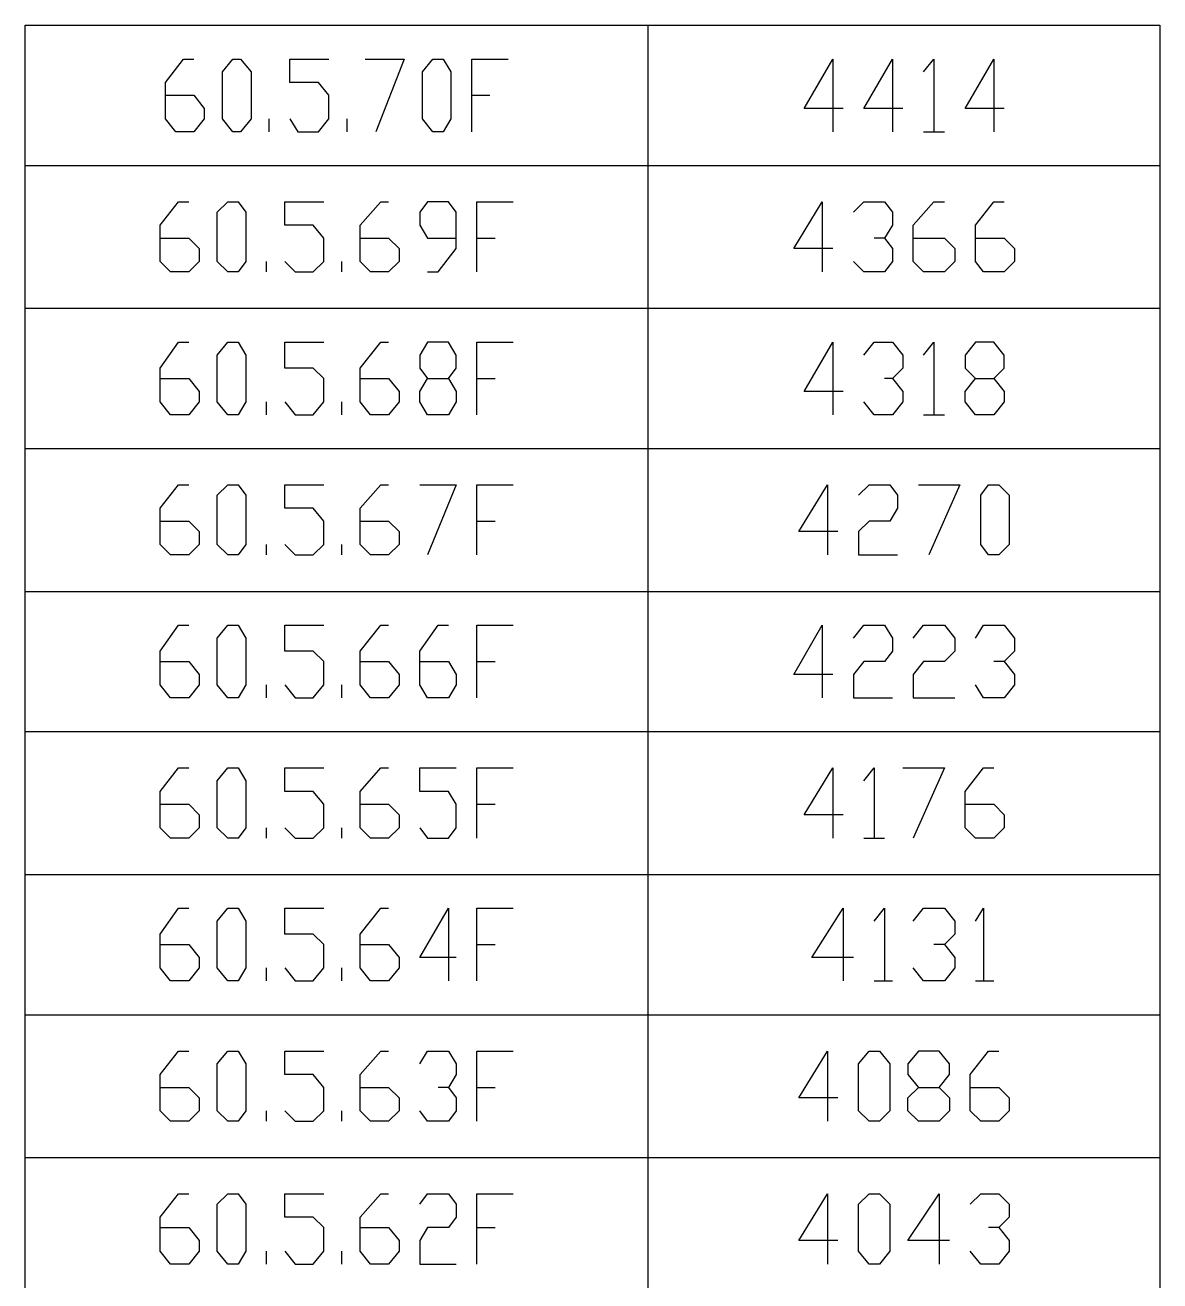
# Model space of a CAD drawing. Header units: millimetres. Extents: x -45 to 90, y -17 to 16.
# Drawn here: x -32.015 to -30.012, y -1.964 to 0.252 of the extents above; entities that cross this region are included whole.
import ezdxf

# ---------------------------------------------------------------- set-up
doc = ezdxf.new("R2010")
doc.units = ezdxf.units.MM
doc.layers.add('PDF_Geometry', color=7, linetype='Continuous')

msp = doc.modelspace()

# ---------------------------------------------------------------- linework, layer by layer
at = {"layer": 'PDF_Geometry', "lineweight": 25}
for points in [[(-30.0122, -4.3457), (-32.0155, -4.3457), (-32.0155, 0.2523), (-30.0122, 0.2523)], [(-31.6488, 0.0642), (-31.6671, 0.0871), (-31.6671, 0.1696), (-31.6488, 0.1925), (-31.635, 0.1925), (-31.6167, 0.1696), (-31.6167, 0.0871), (-31.635, 0.0642)], [(-31.2958, 0.0642), (-31.3141, 0.0871), (-31.3141, 0.1696), (-31.2958, 0.1925), (-31.2774, 0.1925), (-31.2637, 0.1696), (-31.2637, 0.0871), (-31.2774, 0.0642)], [(-31.6579, -0.1834), (-31.6763, -0.165), (-31.6763, -0.0779), (-31.6579, -0.0596), (-31.6396, -0.0596), (-31.6258, -0.0779), (-31.6258, -0.165), (-31.6396, -0.1834)], [(-31.6579, -0.4353), (-31.6763, -0.4126), (-31.6763, -0.3301), (-31.6579, -0.3071), (-31.6396, -0.3071), (-31.6258, -0.3301), (-31.6258, -0.4126), (-31.6396, -0.4353)], [(-31.6579, -0.683), (-31.6763, -0.6645), (-31.6763, -0.5776), (-31.6579, -0.5593), (-31.6396, -0.5593), (-31.6258, -0.5776), (-31.6258, -0.6645), (-31.6396, -0.683)], [(-30.3148, -0.683), (-30.3285, -0.6645), (-30.3285, -0.5776), (-30.3148, -0.5593), (-30.2964, -0.5593), (-30.2781, -0.5776), (-30.2781, -0.6645), (-30.2964, -0.683)], [(-31.6579, -0.9352), (-31.6763, -0.9122), (-31.6763, -0.8297), (-31.6579, -0.8068), (-31.6396, -0.8068), (-31.6258, -0.8297), (-31.6258, -0.9122), (-31.6396, -0.9352)], [(-31.6579, -1.1827), (-31.6763, -1.1644), (-31.6763, -1.0819), (-31.6579, -1.0589), (-31.6396, -1.0589), (-31.6258, -1.0819), (-31.6258, -1.1644), (-31.6396, -1.1827)], [(-31.6579, -1.4348), (-31.6763, -1.4119), (-31.6763, -1.3294), (-31.6579, -1.3065), (-31.6396, -1.3065), (-31.6258, -1.3294), (-31.6258, -1.4119), (-31.6396, -1.4348)], [(-31.6579, -1.6824), (-31.6763, -1.664), (-31.6763, -1.5813), (-31.6579, -1.5586), (-31.6396, -1.5586), (-31.6258, -1.5813), (-31.6258, -1.664), (-31.6396, -1.6824)], [(-30.5256, -1.6824), (-30.544, -1.664), (-30.544, -1.5813), (-30.5256, -1.5586), (-30.5073, -1.5586), (-30.489, -1.5813), (-30.489, -1.664), (-30.5073, -1.6824)], [(-31.6579, -1.9345), (-31.6763, -1.9116), (-31.6763, -1.8291), (-31.6579, -1.8105), (-31.6396, -1.8105), (-31.6258, -1.8291), (-31.6258, -1.9116), (-31.6396, -1.9345)], [(-30.5256, -1.9345), (-30.544, -1.9116), (-30.544, -1.8291), (-30.5256, -1.8105), (-30.5073, -1.8105), (-30.489, -1.8291), (-30.489, -1.9116), (-30.5073, -1.9345)]]:
    msp.add_lwpolyline(points, close=True, dxfattribs=at)
for points in [[(-30.9153, -4.3457), (-30.9153, 0.2523)], [(-31.7679, 0.1284), (-31.7175, 0.1284), (-31.6992, 0.1054), (-31.6992, 0.0871), (-31.7175, 0.0642), (-31.7496, 0.0642), (-31.7679, 0.0871), (-31.7679, 0.1513), (-31.7359, 0.1925), (-31.7175, 0.1925)], [(-31.5479, 0.0871), (-31.5342, 0.0642), (-31.4975, 0.0642), (-31.4791, 0.0871), (-31.4791, 0.1284), (-31.4975, 0.1513), (-31.5479, 0.1513), (-31.5479, 0.1925), (-31.4791, 0.1925)], [(-31.415, 0.1925), (-31.3462, 0.1925), (-31.3966, 0.0642)], [(-31.227, 0.0642), (-31.227, 0.1925), (-31.1628, 0.1925)], [(-30.5715, 0.1054), (-30.6403, 0.1054), (-30.5898, 0.1925), (-30.5898, 0.0642)], [(-30.4661, 0.1054), (-30.5348, 0.1054), (-30.4844, 0.1925), (-30.4844, 0.0642)], [(-30.4294, 0.1696), (-30.411, 0.1925), (-30.411, 0.0642)], [(-30.2873, 0.1054), (-30.356, 0.1054), (-30.3056, 0.1925), (-30.3056, 0.0642)], [(-31.227, 0.1284), (-31.1949, 0.1284)], [(-31.5846, 0.0642), (-31.5846, 0.0871)], [(-31.4471, 0.0642), (-31.4471, 0.0871)], [(-30.4294, 0.0642), (-30.3927, 0.0642)], [(-32.0155, 0.0046), (-30.0122, 0.0046)], [(-31.7771, -0.1238), (-31.7267, -0.1238), (-31.7084, -0.1421), (-31.7084, -0.165), (-31.7267, -0.1834), (-31.7588, -0.1834), (-31.7771, -0.165), (-31.7771, -0.1009), (-31.745, -0.0596), (-31.7267, -0.0596)], [(-31.5571, -0.165), (-31.5387, -0.1834), (-31.5067, -0.1834), (-31.4883, -0.165), (-31.4883, -0.1238), (-31.5067, -0.1009), (-31.5571, -0.1009), (-31.5571, -0.0596), (-31.4883, -0.0596)], [(-31.4241, -0.1238), (-31.3737, -0.1238), (-31.3554, -0.1421), (-31.3554, -0.165), (-31.3737, -0.1834), (-31.4058, -0.1834), (-31.4241, -0.165), (-31.4241, -0.1009), (-31.3875, -0.0596), (-31.3737, -0.0596)], [(-31.3049, -0.1834), (-31.2866, -0.1834), (-31.2545, -0.1421), (-31.2545, -0.0779), (-31.2683, -0.0596), (-31.3049, -0.0596), (-31.3187, -0.0779), (-31.3187, -0.1009), (-31.3049, -0.1238), (-31.2545, -0.1238)], [(-31.2179, -0.1834), (-31.2179, -0.0596), (-31.1537, -0.0596)], [(-30.5898, -0.1421), (-30.6586, -0.1421), (-30.6082, -0.0596), (-30.6082, -0.1834)], [(-30.5532, -0.0779), (-30.5348, -0.0596), (-30.4981, -0.0596), (-30.4844, -0.0779), (-30.4844, -0.1009), (-30.4981, -0.1238), (-30.5165, -0.1238)], [(-30.4477, -0.1238), (-30.3927, -0.1238), (-30.3744, -0.1421), (-30.3744, -0.165), (-30.3927, -0.1834), (-30.4294, -0.1834), (-30.4477, -0.165), (-30.4477, -0.1009), (-30.411, -0.0596), (-30.3927, -0.0596)], [(-30.3377, -0.1238), (-30.2873, -0.1238), (-30.2689, -0.1421), (-30.2689, -0.165), (-30.2873, -0.1834), (-30.3239, -0.1834), (-30.3377, -0.165), (-30.3377, -0.1009), (-30.3056, -0.0596), (-30.2873, -0.0596)], [(-31.2179, -0.1238), (-31.1858, -0.1238)], [(-30.4981, -0.1238), (-30.4844, -0.1421), (-30.4844, -0.165), (-30.4981, -0.1834), (-30.5348, -0.1834), (-30.5532, -0.165)], [(-31.5892, -0.1834), (-31.5892, -0.165)], [(-31.4562, -0.1834), (-31.4562, -0.165)], [(-32.0155, -0.2475), (-30.0122, -0.2475)], [(-31.7771, -0.3713), (-31.7267, -0.3713), (-31.7084, -0.3942), (-31.7084, -0.4126), (-31.7267, -0.4353), (-31.7588, -0.4353), (-31.7771, -0.4126), (-31.7771, -0.353), (-31.745, -0.3071), (-31.7267, -0.3071)], [(-31.5571, -0.4126), (-31.5387, -0.4353), (-31.5067, -0.4353), (-31.4883, -0.4126), (-31.4883, -0.3713), (-31.5067, -0.353), (-31.5571, -0.353), (-31.5571, -0.3071), (-31.4883, -0.3071)], [(-31.4241, -0.3713), (-31.3737, -0.3713), (-31.3554, -0.3942), (-31.3554, -0.4126), (-31.3737, -0.4353), (-31.4058, -0.4353), (-31.4241, -0.4126), (-31.4241, -0.353), (-31.3875, -0.3071), (-31.3737, -0.3071)], [(-31.2683, -0.3713), (-31.2545, -0.3942), (-31.2545, -0.4126), (-31.2683, -0.4353), (-31.3049, -0.4353), (-31.3187, -0.4126), (-31.3187, -0.3942), (-31.3049, -0.3713), (-31.2683, -0.3713), (-31.2545, -0.353), (-31.2545, -0.3301), (-31.2683, -0.3071), (-31.3049, -0.3071), (-31.3187, -0.3301), (-31.3187, -0.353), (-31.3049, -0.3713)], [(-31.2179, -0.4353), (-31.2179, -0.3071), (-31.1537, -0.3071)], [(-30.5715, -0.3942), (-30.6403, -0.3942), (-30.5898, -0.3071), (-30.5898, -0.4353)], [(-30.5348, -0.3301), (-30.5165, -0.3071), (-30.4844, -0.3071), (-30.4661, -0.3301), (-30.4661, -0.353), (-30.4844, -0.3713), (-30.4981, -0.3713)], [(-30.4294, -0.3301), (-30.411, -0.3071), (-30.411, -0.4353)], [(-30.3056, -0.3713), (-30.2873, -0.3942), (-30.2873, -0.4126), (-30.3056, -0.4353), (-30.3377, -0.4353), (-30.356, -0.4126), (-30.356, -0.3942), (-30.3377, -0.3713), (-30.3056, -0.3713), (-30.2873, -0.353), (-30.2873, -0.3301), (-30.3056, -0.3071), (-30.3377, -0.3071), (-30.356, -0.3301), (-30.356, -0.353), (-30.3377, -0.3713)], [(-31.2179, -0.3713), (-31.1858, -0.3713)], [(-30.4844, -0.3713), (-30.4661, -0.3942), (-30.4661, -0.4126), (-30.4844, -0.4353), (-30.5165, -0.4353), (-30.5348, -0.4126)], [(-31.5892, -0.4353), (-31.5892, -0.4126)], [(-31.4562, -0.4353), (-31.4562, -0.4126)], [(-30.4294, -0.4353), (-30.3927, -0.4353)], [(-32.0155, -0.4951), (-30.0122, -0.4951)], [(-31.7771, -0.6234), (-31.7267, -0.6234), (-31.7084, -0.6418), (-31.7084, -0.6645), (-31.7267, -0.683), (-31.7588, -0.683), (-31.7771, -0.6645), (-31.7771, -0.6005), (-31.745, -0.5593), (-31.7267, -0.5593)], [(-31.5571, -0.6645), (-31.5387, -0.683), (-31.5067, -0.683), (-31.4883, -0.6645), (-31.4883, -0.6234), (-31.5067, -0.6005), (-31.5571, -0.6005), (-31.5571, -0.5593), (-31.4883, -0.5593)], [(-31.4241, -0.6234), (-31.3737, -0.6234), (-31.3554, -0.6418), (-31.3554, -0.6645), (-31.3737, -0.683), (-31.4058, -0.683), (-31.4241, -0.6645), (-31.4241, -0.6005), (-31.3875, -0.5593), (-31.3737, -0.5593)], [(-31.3187, -0.5593), (-31.2545, -0.5593), (-31.3049, -0.683)], [(-31.2179, -0.683), (-31.2179, -0.5593), (-31.1537, -0.5593)], [(-30.5807, -0.6418), (-30.6494, -0.6418), (-30.599, -0.5593), (-30.599, -0.683)], [(-30.544, -0.5776), (-30.5256, -0.5593), (-30.489, -0.5593), (-30.4752, -0.5776), (-30.4752, -0.6005), (-30.489, -0.6234), (-30.5256, -0.6234), (-30.544, -0.6418), (-30.544, -0.683), (-30.4752, -0.683)], [(-30.4386, -0.5593), (-30.3652, -0.5593), (-30.4202, -0.683)], [(-31.2179, -0.6234), (-31.1858, -0.6234)], [(-31.5892, -0.683), (-31.5892, -0.6645)], [(-31.4562, -0.683), (-31.4562, -0.6645)], [(-32.0155, -0.7472), (-30.0122, -0.7472)], [(-31.7771, -0.871), (-31.7267, -0.871), (-31.7084, -0.8937), (-31.7084, -0.9122), (-31.7267, -0.9352), (-31.7588, -0.9352), (-31.7771, -0.9122), (-31.7771, -0.8526), (-31.745, -0.8068), (-31.7267, -0.8068)], [(-31.5571, -0.9122), (-31.5387, -0.9352), (-31.5067, -0.9352), (-31.4883, -0.9122), (-31.4883, -0.871), (-31.5067, -0.8526), (-31.5571, -0.8526), (-31.5571, -0.8068), (-31.4883, -0.8068)], [(-31.4241, -0.871), (-31.3737, -0.871), (-31.3554, -0.8937), (-31.3554, -0.9122), (-31.3737, -0.9352), (-31.4058, -0.9352), (-31.4241, -0.9122), (-31.4241, -0.8526), (-31.3875, -0.8068), (-31.3737, -0.8068)], [(-31.3187, -0.871), (-31.2683, -0.871), (-31.2545, -0.8937), (-31.2545, -0.9122), (-31.2683, -0.9352), (-31.3049, -0.9352), (-31.3187, -0.9122), (-31.3187, -0.8526), (-31.2866, -0.8068), (-31.2683, -0.8068)], [(-31.2179, -0.9352), (-31.2179, -0.8068), (-31.1537, -0.8068)], [(-30.5898, -0.8937), (-30.6586, -0.8937), (-30.6082, -0.8068), (-30.6082, -0.9352)], [(-30.5532, -0.8297), (-30.5348, -0.8068), (-30.4981, -0.8068), (-30.4844, -0.8297), (-30.4844, -0.8526), (-30.4981, -0.871), (-30.5348, -0.871), (-30.5532, -0.8937), (-30.5532, -0.9352), (-30.4844, -0.9352)], [(-30.4477, -0.8297), (-30.4294, -0.8068), (-30.3927, -0.8068), (-30.3744, -0.8297), (-30.3744, -0.8526), (-30.3927, -0.871), (-30.4294, -0.871), (-30.4477, -0.8937), (-30.4477, -0.9352), (-30.3744, -0.9352)], [(-30.3377, -0.8297), (-30.3239, -0.8068), (-30.2873, -0.8068), (-30.2689, -0.8297), (-30.2689, -0.8526), (-30.2873, -0.871), (-30.3056, -0.871)], [(-31.2179, -0.871), (-31.1858, -0.871)], [(-30.2873, -0.871), (-30.2689, -0.8937), (-30.2689, -0.9122), (-30.2873, -0.9352), (-30.3239, -0.9352), (-30.3377, -0.9122)], [(-31.5892, -0.9352), (-31.5892, -0.9122)], [(-31.4562, -0.9352), (-31.4562, -0.9122)], [(-32.0155, -0.9948), (-30.0122, -0.9948)], [(-31.7771, -1.1229), (-31.7267, -1.1229), (-31.7084, -1.1414), (-31.7084, -1.1644), (-31.7267, -1.1827), (-31.7588, -1.1827), (-31.7771, -1.1644), (-31.7771, -1.1002), (-31.745, -1.0589), (-31.7267, -1.0589)], [(-31.5571, -1.1644), (-31.5387, -1.1827), (-31.5067, -1.1827), (-31.4883, -1.1644), (-31.4883, -1.1229), (-31.5067, -1.1002), (-31.5571, -1.1002), (-31.5571, -1.0589), (-31.4883, -1.0589)], [(-31.4241, -1.1229), (-31.3737, -1.1229), (-31.3554, -1.1414), (-31.3554, -1.1644), (-31.3737, -1.1827), (-31.4058, -1.1827), (-31.4241, -1.1644), (-31.4241, -1.1002), (-31.3875, -1.0589), (-31.3737, -1.0589)], [(-31.3187, -1.1644), (-31.3049, -1.1827), (-31.2683, -1.1827), (-31.2545, -1.1644), (-31.2545, -1.1229), (-31.2683, -1.1002), (-31.3187, -1.1002), (-31.3187, -1.0589), (-31.2545, -1.0589)], [(-31.2179, -1.1827), (-31.2179, -1.0589), (-31.1537, -1.0589)], [(-30.5715, -1.1414), (-30.6403, -1.1414), (-30.5898, -1.0589), (-30.5898, -1.1827)], [(-30.5348, -1.0819), (-30.5165, -1.0589), (-30.5165, -1.1827)], [(-30.4661, -1.0589), (-30.3927, -1.0589), (-30.4477, -1.1827)], [(-30.356, -1.1229), (-30.3056, -1.1229), (-30.2873, -1.1414), (-30.2873, -1.1644), (-30.3056, -1.1827), (-30.3377, -1.1827), (-30.356, -1.1644), (-30.356, -1.1002), (-30.3239, -1.0589), (-30.3056, -1.0589)], [(-31.2179, -1.1229), (-31.1858, -1.1229)], [(-31.5892, -1.1827), (-31.5892, -1.1644)], [(-31.4562, -1.1827), (-31.4562, -1.1644)], [(-30.5348, -1.1827), (-30.4981, -1.1827)], [(-32.0155, -1.2469), (-30.0122, -1.2469)], [(-31.7771, -1.3707), (-31.7267, -1.3707), (-31.7084, -1.3936), (-31.7084, -1.4119), (-31.7267, -1.4348), (-31.7588, -1.4348), (-31.7771, -1.4119), (-31.7771, -1.3521), (-31.745, -1.3065), (-31.7267, -1.3065)], [(-31.5571, -1.4119), (-31.5387, -1.4348), (-31.5067, -1.4348), (-31.4883, -1.4119), (-31.4883, -1.3707), (-31.5067, -1.3521), (-31.5571, -1.3521), (-31.5571, -1.3065), (-31.4883, -1.3065)], [(-31.4241, -1.3707), (-31.3737, -1.3707), (-31.3554, -1.3936), (-31.3554, -1.4119), (-31.3737, -1.4348), (-31.4058, -1.4348), (-31.4241, -1.4119), (-31.4241, -1.3521), (-31.3875, -1.3065), (-31.3737, -1.3065)], [(-31.2545, -1.3936), (-31.3187, -1.3936), (-31.2683, -1.3065), (-31.2683, -1.4348)], [(-31.2179, -1.4348), (-31.2179, -1.3065), (-31.1537, -1.3065)], [(-30.5532, -1.3936), (-30.6265, -1.3936), (-30.5715, -1.3065), (-30.5715, -1.4348)], [(-30.5165, -1.3294), (-30.4981, -1.3065), (-30.4981, -1.4348)], [(-30.4477, -1.3294), (-30.4294, -1.3065), (-30.3927, -1.3065), (-30.3744, -1.3294), (-30.3744, -1.3521), (-30.3927, -1.3707), (-30.411, -1.3707)], [(-30.3377, -1.3294), (-30.3239, -1.3065), (-30.3239, -1.4348)], [(-31.2179, -1.3707), (-31.1858, -1.3707)], [(-30.3927, -1.3707), (-30.3744, -1.3936), (-30.3744, -1.4119), (-30.3927, -1.4348), (-30.4294, -1.4348), (-30.4477, -1.4119)], [(-31.5892, -1.4348), (-31.5892, -1.4119)], [(-31.4562, -1.4348), (-31.4562, -1.4119)], [(-30.5165, -1.4348), (-30.4844, -1.4348)], [(-30.3377, -1.4348), (-30.3056, -1.4348)], [(-32.0155, -1.4944), (-30.0122, -1.4944)], [(-31.7771, -1.6228), (-31.7267, -1.6228), (-31.7084, -1.6411), (-31.7084, -1.664), (-31.7267, -1.6824), (-31.7588, -1.6824), (-31.7771, -1.664), (-31.7771, -1.5999), (-31.745, -1.5586), (-31.7267, -1.5586)], [(-31.5571, -1.664), (-31.5387, -1.6824), (-31.5067, -1.6824), (-31.4883, -1.664), (-31.4883, -1.6228), (-31.5067, -1.5999), (-31.5571, -1.5999), (-31.5571, -1.5586), (-31.4883, -1.5586)], [(-31.4241, -1.6228), (-31.3737, -1.6228), (-31.3554, -1.6411), (-31.3554, -1.664), (-31.3737, -1.6824), (-31.4058, -1.6824), (-31.4241, -1.664), (-31.4241, -1.5999), (-31.3875, -1.5586), (-31.3737, -1.5586)], [(-31.3187, -1.5813), (-31.3049, -1.5586), (-31.2683, -1.5586), (-31.2545, -1.5813), (-31.2545, -1.5999), (-31.2683, -1.6228), (-31.2866, -1.6228)], [(-31.2179, -1.6824), (-31.2179, -1.5586), (-31.1537, -1.5586)], [(-30.5807, -1.6411), (-30.6494, -1.6411), (-30.599, -1.5586), (-30.599, -1.6824)], [(-30.4019, -1.6228), (-30.3835, -1.6411), (-30.3835, -1.664), (-30.4019, -1.6824), (-30.4386, -1.6824), (-30.4569, -1.664), (-30.4569, -1.6411), (-30.4386, -1.6228), (-30.4019, -1.6228), (-30.3835, -1.5999), (-30.3835, -1.5813), (-30.4019, -1.5586), (-30.4386, -1.5586), (-30.4569, -1.5813), (-30.4569, -1.5999), (-30.4386, -1.6228)], [(-30.3469, -1.6228), (-30.2964, -1.6228), (-30.2781, -1.6411), (-30.2781, -1.664), (-30.2964, -1.6824), (-30.3285, -1.6824), (-30.3469, -1.664), (-30.3469, -1.5999), (-30.3148, -1.5586), (-30.2964, -1.5586)], [(-31.2683, -1.6228), (-31.2545, -1.6411), (-31.2545, -1.664), (-31.2683, -1.6824), (-31.3049, -1.6824), (-31.3187, -1.664)], [(-31.2179, -1.6228), (-31.1858, -1.6228)], [(-31.5892, -1.6824), (-31.5892, -1.664)], [(-31.4562, -1.6824), (-31.4562, -1.664)], [(-32.0155, -1.7465), (-30.0122, -1.7465)], [(-31.7771, -1.8703), (-31.7267, -1.8703), (-31.7084, -1.8932), (-31.7084, -1.9116), (-31.7267, -1.9345), (-31.7588, -1.9345), (-31.7771, -1.9116), (-31.7771, -1.852), (-31.745, -1.8105), (-31.7267, -1.8105)], [(-31.5571, -1.9116), (-31.5387, -1.9345), (-31.5067, -1.9345), (-31.4883, -1.9116), (-31.4883, -1.8703), (-31.5067, -1.852), (-31.5571, -1.852), (-31.5571, -1.8105), (-31.4883, -1.8105)], [(-31.4241, -1.8703), (-31.3737, -1.8703), (-31.3554, -1.8932), (-31.3554, -1.9116), (-31.3737, -1.9345), (-31.4058, -1.9345), (-31.4241, -1.9116), (-31.4241, -1.852), (-31.3875, -1.8105), (-31.3737, -1.8105)], [(-31.3187, -1.8291), (-31.3049, -1.8105), (-31.2683, -1.8105), (-31.2545, -1.8291), (-31.2545, -1.852), (-31.2683, -1.8703), (-31.3049, -1.8703), (-31.3187, -1.8932), (-31.3187, -1.9345), (-31.2545, -1.9345)], [(-31.2179, -1.9345), (-31.2179, -1.8105), (-31.1537, -1.8105)], [(-30.5807, -1.8932), (-30.6494, -1.8932), (-30.599, -1.8105), (-30.599, -1.9345)], [(-30.3835, -1.8932), (-30.4569, -1.8932), (-30.4019, -1.8105), (-30.4019, -1.9345)], [(-30.3469, -1.8291), (-30.3285, -1.8105), (-30.2964, -1.8105), (-30.2781, -1.8291), (-30.2781, -1.852), (-30.2964, -1.8703), (-30.3148, -1.8703)], [(-31.2179, -1.8703), (-31.1858, -1.8703)], [(-30.2964, -1.8703), (-30.2781, -1.8932), (-30.2781, -1.9116), (-30.2964, -1.9345), (-30.3285, -1.9345), (-30.3469, -1.9116)], [(-31.5892, -1.9345), (-31.5892, -1.9116)], [(-31.4562, -1.9345), (-31.4562, -1.9116)]]:
    msp.add_lwpolyline(points, dxfattribs=at)

doc.saveas('drawing.dxf')
